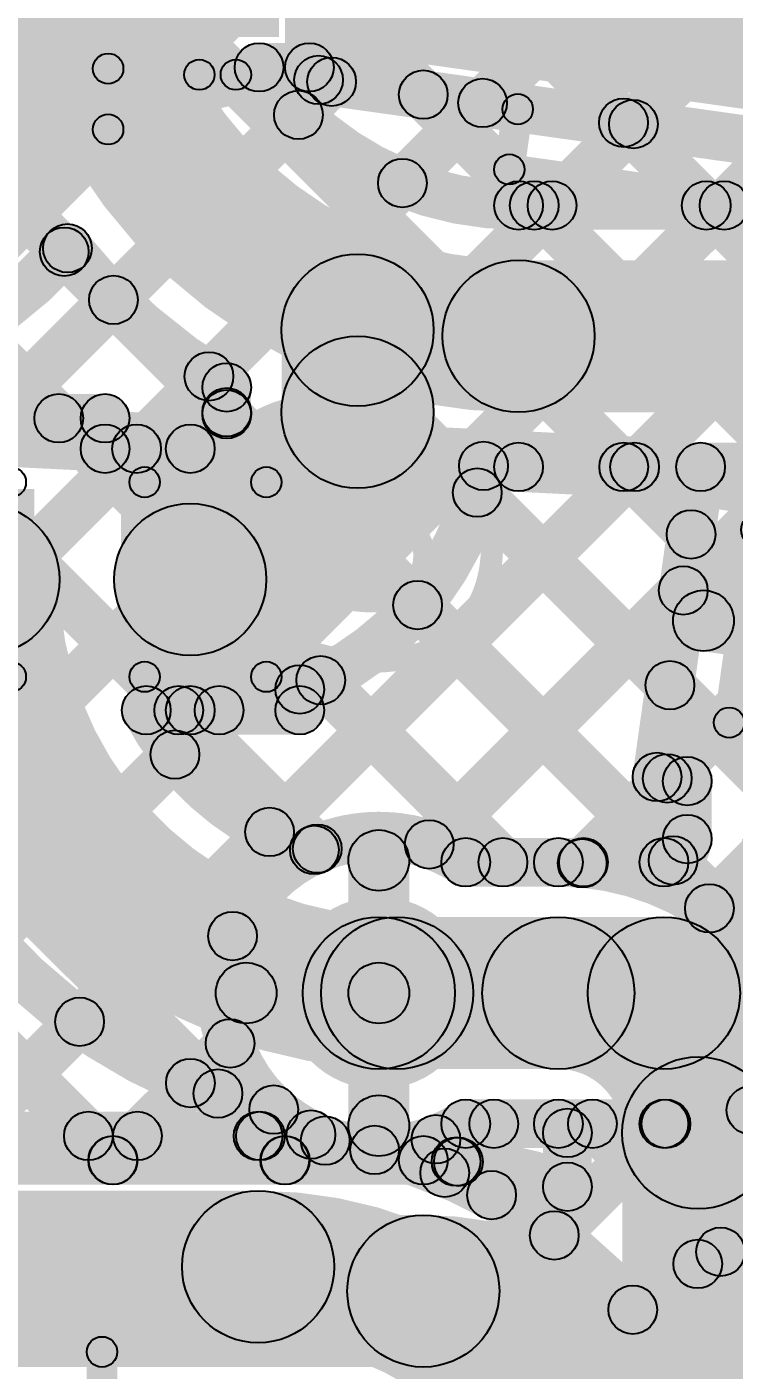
# Model space of a CAD drawing. Header units: millimetres. Extents: x -2.17 to 2.17, y -2.17 to 2.17.
# Drawn here: x 0.0596 to 0.1759, y 1.4884 to 1.7093 of the extents above; entities that cross this region are included whole.
import ezdxf

# ---------------------------------------------------------------- set-up
doc = ezdxf.new("R2010")
doc.units = ezdxf.units.MM
doc.header["$MEASUREMENT"] = 0
for name, color, linetype in [('BottomLayer', 5, 'Continuous'), ('BottomSolder', 6, 'Continuous'), ('Mechanical2', 216, 'Continuous'), ('TopLayer', 1, 'Continuous'), ('TopOverlay', 2, 'Continuous'), ('TopPaste', 8, 'Continuous'), ('TopSolder', 216, 'Continuous'), ('ViaHoleLayer', 16, 'Continuous')]:
    doc.layers.add(name, color=color, linetype=linetype)

# ---------------------------------------------------------------- blocks, each defined once
blk = doc.blocks.new('WS2812B_M____114')
at = {"layer": 'TopOverlay'}
h = blk.add_hatch(color=2, dxfattribs=at)
edge = h.paths.add_edge_path()
edge.add_arc((-0.07, 0.07), 0.0025, 0, 360)
h = blk.add_hatch(color=2, dxfattribs=at)
edge = h.paths.add_edge_path()
edge.add_arc((-0.07, 0.07), 0.0025, 0, 360)
for points in [[(0.07, 0.0725), (0.07, 0.0675), (-0.07, 0.0675), (-0.07, 0.0725)], [(-0.0725, 0.07), (-0.0675, 0.07), (-0.0675, 0.06), (-0.0725, 0.06)]]:
    blk.add_hatch(color=2, dxfattribs=at).paths.add_polyline_path(points)
h = blk.add_hatch(color=2, dxfattribs=at)
edge = h.paths.add_edge_path()
edge.add_arc((-0.091, 0.061), 0.0025, 0, 360)
h = blk.add_hatch(color=2, dxfattribs=at)
edge = h.paths.add_edge_path()
edge.add_arc((-0.085, 0.061), 0.0025, 0, 360)
h = blk.add_hatch(color=2, dxfattribs=at)
edge = h.paths.add_edge_path()
edge.add_arc((-0.07, 0.06), 0.0025, 0, 360)
at = {"layer": 'TopSolder'}
blk.add_hatch(color=216, dxfattribs=at).paths.add_polyline_path([(-0.09809, 0.05479), (-0.03104, 0.05479), (-0.03104, 0.00742), (-0.09809, 0.00742)])
at = {"layer": 'TopOverlay', "const_width": 0.005}
blk.add_lwpolyline([(-0.085, 0.061, 1), (-0.091, 0.061, 1)], format="xyb", close=True, dxfattribs=at)
at = {"layer": 'TopOverlay'}
for centre in [(-0.07, 0.07), (-0.07, 0.07), (-0.091, 0.061), (-0.085, 0.061), (-0.07, 0.06)]:
    blk.add_circle(centre, 0.0025, dxfattribs=at)
blk = doc.blocks.new('WS2812B_M____163')
at = {"layer": 'TopLayer'}
blk.add_hatch(color=1, dxfattribs=at).paths.add_polyline_path([(0.03504, 0.05079), (0.09409, 0.05079), (0.09409, 0.01142), (0.03504, 0.01142)])
at = {"layer": 'TopOverlay'}
for points in [[(0.07, 0.0725), (0.07, 0.0675), (-0.07, 0.0675), (-0.07, 0.0725)], [(0.0675, 0.07), (0.0725, 0.07), (0.0725, 0.06), (0.0675, 0.06)]]:
    blk.add_hatch(color=2, dxfattribs=at).paths.add_polyline_path(points)
h = blk.add_hatch(color=2, dxfattribs=at)
edge = h.paths.add_edge_path()
edge.add_arc((0.07, 0.07), 0.0025, 0, 360)
h = blk.add_hatch(color=2, dxfattribs=at)
edge = h.paths.add_edge_path()
edge.add_arc((0.07, 0.07), 0.0025, 0, 360)
h = blk.add_hatch(color=2, dxfattribs=at)
edge = h.paths.add_edge_path()
edge.add_arc((0.07, 0.06), 0.0025, 0, 360)
at = {"layer": 'TopPaste'}
blk.add_hatch(color=8, dxfattribs=at).paths.add_polyline_path([(0.03504, 0.05079), (0.09409, 0.05079), (0.09409, 0.01142), (0.03504, 0.01142)])
at = {"layer": 'TopSolder'}
blk.add_hatch(color=216, dxfattribs=at).paths.add_polyline_path([(0.03104, 0.05479), (0.09809, 0.05479), (0.09809, 0.00742), (0.03104, 0.00742)])
at = {"layer": 'TopOverlay'}
for centre in [(0.07, 0.07), (0.07, 0.07), (0.07, 0.06)]:
    blk.add_circle(centre, 0.0025, dxfattribs=at)
blk = doc.blocks.new('WS2812B_M____165')
at = {"layer": 'TopOverlay'}
for points in [[(-0.0725, -0.06), (-0.0675, -0.06), (-0.0675, -0.07), (-0.0725, -0.07)], [(0.07, -0.0675), (0.07, -0.0725), (-0.07, -0.0725), (-0.07, -0.0675)]]:
    blk.add_hatch(color=2, dxfattribs=at).paths.add_polyline_path(points)
h = blk.add_hatch(color=2, dxfattribs=at)
edge = h.paths.add_edge_path()
edge.add_arc((-0.07, -0.07), 0.0025, 0, 360)
h = blk.add_hatch(color=2, dxfattribs=at)
edge = h.paths.add_edge_path()
edge.add_arc((-0.07, -0.07), 0.0025, 0, 360)
blk.add_circle((-0.07, -0.07), 0.0025, dxfattribs=at)
blk.add_circle((-0.07, -0.07), 0.0025, dxfattribs=at)
blk = doc.blocks.new('C__0402_339')
at = {"layer": 'TopLayer'}
for points in [[(-0.0275, -0.0125), (-0.0275, 0.0125), (-0.0095, 0.0125), (-0.0095, -0.0125)], [(0.0095, -0.0125), (0.0095, 0.0125), (0.0275, 0.0125), (0.0275, -0.0125)]]:
    blk.add_hatch(color=1, dxfattribs=at).paths.add_polyline_path(points)
at = {"layer": 'TopOverlay'}
h = blk.add_hatch(color=2, dxfattribs=at)
edge = h.paths.add_edge_path()
edge.add_arc((-0.031, 0.016), 0.0025, 0, 360)
h = blk.add_hatch(color=2, dxfattribs=at)
edge = h.paths.add_edge_path()
edge.add_arc((-0.031, 0.016), 0.0025, 0, 360)
for points in [[(-0.031, 0.0135), (-0.031, 0.0185), (-0.011, 0.0185), (-0.011, 0.0135)], [(0.011, 0.0135), (0.011, 0.0185), (0.031, 0.0185), (0.031, 0.0135)], [(-0.0285, -0.016), (-0.0335, -0.016), (-0.0335, 0.016), (-0.0285, 0.016)], [(0.0335, -0.016), (0.0285, -0.016), (0.0285, 0.016), (0.0335, 0.016)], [(-0.031, -0.0185), (-0.031, -0.0135), (-0.011, -0.0135), (-0.011, -0.0185)], [(0.011, -0.0185), (0.011, -0.0135), (0.031, -0.0135), (0.031, -0.0185)]]:
    blk.add_hatch(color=2, dxfattribs=at).paths.add_polyline_path(points)
h = blk.add_hatch(color=2, dxfattribs=at)
edge = h.paths.add_edge_path()
edge.add_arc((-0.011, 0.016), 0.0025, 0, 360)
h = blk.add_hatch(color=2, dxfattribs=at)
edge = h.paths.add_edge_path()
edge.add_arc((0.011, 0.016), 0.0025, 0, 360)
h = blk.add_hatch(color=2, dxfattribs=at)
edge = h.paths.add_edge_path()
edge.add_arc((0.031, 0.016), 0.0025, 0, 360)
h = blk.add_hatch(color=2, dxfattribs=at)
edge = h.paths.add_edge_path()
edge.add_arc((0.031, 0.016), 0.0025, 0, 360)
h = blk.add_hatch(color=2, dxfattribs=at)
edge = h.paths.add_edge_path()
edge.add_arc((-0.031, -0.016), 0.0025, 0, 360)
h = blk.add_hatch(color=2, dxfattribs=at)
edge = h.paths.add_edge_path()
edge.add_arc((-0.031, -0.016), 0.0025, 0, 360)
h = blk.add_hatch(color=2, dxfattribs=at)
edge = h.paths.add_edge_path()
edge.add_arc((-0.011, -0.016), 0.0025, 0, 360)
h = blk.add_hatch(color=2, dxfattribs=at)
edge = h.paths.add_edge_path()
edge.add_arc((0.011, -0.016), 0.0025, 0, 360)
h = blk.add_hatch(color=2, dxfattribs=at)
edge = h.paths.add_edge_path()
edge.add_arc((0.031, -0.016), 0.0025, 0, 360)
h = blk.add_hatch(color=2, dxfattribs=at)
edge = h.paths.add_edge_path()
edge.add_arc((0.031, -0.016), 0.0025, 0, 360)
at = {"layer": 'TopPaste'}
for points in [[(-0.0275, -0.0125), (-0.0275, 0.0125), (-0.0095, 0.0125), (-0.0095, -0.0125)], [(0.0095, -0.0125), (0.0095, 0.0125), (0.0275, 0.0125), (0.0275, -0.0125)]]:
    blk.add_hatch(color=8, dxfattribs=at).paths.add_polyline_path(points)
at = {"layer": 'TopSolder'}
for points in [[(-0.02986, -0.01486), (-0.02986, 0.01486), (-0.00714, 0.01486), (-0.00714, -0.01486)], [(0.00714, -0.01486), (0.00714, 0.01486), (0.02986, 0.01486), (0.02986, -0.01486)]]:
    blk.add_hatch(color=216, dxfattribs=at).paths.add_polyline_path(points)
at = {"layer": 'TopOverlay'}
for centre in [(-0.031, 0.016), (-0.031, 0.016), (-0.011, 0.016), (0.011, 0.016), (0.031, 0.016), (0.031, 0.016), (-0.031, -0.016), (-0.031, -0.016), (-0.011, -0.016), (0.011, -0.016), (0.031, -0.016), (0.031, -0.016)]:
    blk.add_circle(centre, 0.0025, dxfattribs=at)
blk = doc.blocks.new('C__0402_340')
at = {"layer": 'TopLayer'}
for points in [[(-0.0275, -0.0125), (-0.0275, 0.0125), (-0.0095, 0.0125), (-0.0095, -0.0125)], [(0.0095, -0.0125), (0.0095, 0.0125), (0.0275, 0.0125), (0.0275, -0.0125)]]:
    blk.add_hatch(color=1, dxfattribs=at).paths.add_polyline_path(points)
at = {"layer": 'TopOverlay'}
h = blk.add_hatch(color=2, dxfattribs=at)
edge = h.paths.add_edge_path()
edge.add_arc((-0.031, 0.016), 0.0025, 0, 360)
h = blk.add_hatch(color=2, dxfattribs=at)
edge = h.paths.add_edge_path()
edge.add_arc((-0.031, 0.016), 0.0025, 0, 360)
for points in [[(-0.031, 0.0135), (-0.031, 0.0185), (-0.011, 0.0185), (-0.011, 0.0135)], [(0.011, 0.0135), (0.011, 0.0185), (0.031, 0.0185), (0.031, 0.0135)], [(-0.0285, -0.016), (-0.0335, -0.016), (-0.0335, 0.016), (-0.0285, 0.016)], [(0.0335, -0.016), (0.0285, -0.016), (0.0285, 0.016), (0.0335, 0.016)], [(-0.031, -0.0185), (-0.031, -0.0135), (-0.011, -0.0135), (-0.011, -0.0185)], [(0.011, -0.0185), (0.011, -0.0135), (0.031, -0.0135), (0.031, -0.0185)]]:
    blk.add_hatch(color=2, dxfattribs=at).paths.add_polyline_path(points)
h = blk.add_hatch(color=2, dxfattribs=at)
edge = h.paths.add_edge_path()
edge.add_arc((-0.011, 0.016), 0.0025, 0, 360)
h = blk.add_hatch(color=2, dxfattribs=at)
edge = h.paths.add_edge_path()
edge.add_arc((0.011, 0.016), 0.0025, 0, 360)
h = blk.add_hatch(color=2, dxfattribs=at)
edge = h.paths.add_edge_path()
edge.add_arc((0.031, 0.016), 0.0025, 0, 360)
h = blk.add_hatch(color=2, dxfattribs=at)
edge = h.paths.add_edge_path()
edge.add_arc((0.031, 0.016), 0.0025, 0, 360)
h = blk.add_hatch(color=2, dxfattribs=at)
edge = h.paths.add_edge_path()
edge.add_arc((-0.031, -0.016), 0.0025, 0, 360)
h = blk.add_hatch(color=2, dxfattribs=at)
edge = h.paths.add_edge_path()
edge.add_arc((-0.031, -0.016), 0.0025, 0, 360)
h = blk.add_hatch(color=2, dxfattribs=at)
edge = h.paths.add_edge_path()
edge.add_arc((-0.011, -0.016), 0.0025, 0, 360)
h = blk.add_hatch(color=2, dxfattribs=at)
edge = h.paths.add_edge_path()
edge.add_arc((0.011, -0.016), 0.0025, 0, 360)
h = blk.add_hatch(color=2, dxfattribs=at)
edge = h.paths.add_edge_path()
edge.add_arc((0.031, -0.016), 0.0025, 0, 360)
h = blk.add_hatch(color=2, dxfattribs=at)
edge = h.paths.add_edge_path()
edge.add_arc((0.031, -0.016), 0.0025, 0, 360)
at = {"layer": 'TopPaste'}
for points in [[(-0.0275, -0.0125), (-0.0275, 0.0125), (-0.0095, 0.0125), (-0.0095, -0.0125)], [(0.0095, -0.0125), (0.0095, 0.0125), (0.0275, 0.0125), (0.0275, -0.0125)]]:
    blk.add_hatch(color=8, dxfattribs=at).paths.add_polyline_path(points)
at = {"layer": 'TopSolder'}
for points in [[(-0.02986, -0.01486), (-0.02986, 0.01486), (-0.00714, 0.01486), (-0.00714, -0.01486)], [(0.00714, -0.01486), (0.00714, 0.01486), (0.02986, 0.01486), (0.02986, -0.01486)]]:
    blk.add_hatch(color=216, dxfattribs=at).paths.add_polyline_path(points)
at = {"layer": 'TopOverlay'}
for centre in [(-0.031, 0.016), (-0.031, 0.016), (-0.011, 0.016), (0.011, 0.016), (0.031, 0.016), (0.031, 0.016), (-0.031, -0.016), (-0.031, -0.016), (-0.011, -0.016), (0.011, -0.016), (0.031, -0.016), (0.031, -0.016)]:
    blk.add_circle(centre, 0.0025, dxfattribs=at)

msp = doc.modelspace()

# ---------------------------------------------------------------- hatches: boundary and pattern name
at = {"layer": 'BottomLayer'}
for points in [[(-0.16932, 2.04315), (-0.16367, 2.04881), (0.21883, 1.66631), (0.21317, 1.66066)], [(-0.19469, 2.04024), (-0.18904, 2.04589), (0.21883, 1.63803), (0.21317, 1.63237)], [(-0.22006, 2.03732), (-0.2144, 2.04298), (0.21883, 1.60974), (0.21317, 1.60409)], [(-0.08714, 1.55426), (-0.09279, 1.55992), (0.37618, 2.0289), (0.38184, 2.02324)], [(0.0083, 1.62142), (0.00264, 1.62707), (0.40079, 2.02522), (0.40645, 2.01957)], [(0.02978, 1.61461), (0.02412, 1.62027), (0.42541, 2.02155), (0.43106, 2.01589)], [(0.04442, 1.60096), (0.03876, 1.60662), (0.44867, 2.01653), (0.45433, 2.01087)], [(-0.04349, 1.83246), (-0.03783, 1.83812), (0.21883, 1.58146), (0.21317, 1.5758)], [(-0.04962, 1.81032), (-0.04397, 1.81597), (0.21883, 1.55318), (0.21317, 1.54752)], [(-0.06935, 1.80176), (-0.06369, 1.80741), (0.21883, 1.52489), (0.21317, 1.51924)], [(-0.08972, 1.79384), (-0.08406, 1.7995), (0.14072, 1.57472), (0.13506, 1.56906)], [(-0.09279, 1.76863), (-0.08714, 1.77429), (0.1102, 1.57696), (0.10454, 1.5713)], [(-0.09279, 1.74035), (-0.08714, 1.746), (0.09628, 1.56259), (0.09062, 1.55693)], [(0.05259, 1.58085), (0.04693, 1.5865), (0.18278, 1.72235), (0.18843, 1.71669)], [(0.04019, 1.54017), (0.03453, 1.54582), (0.19045, 1.70175), (0.19611, 1.69609)], [(0.04837, 1.52006), (0.04271, 1.52572), (0.21301, 1.69602), (0.21867, 1.69036)], [(0.1286, 1.57201), (0.12294, 1.57767), (0.21317, 1.66789), (0.21883, 1.66224)], [(0.15376, 1.56889), (0.1481, 1.57454), (0.21317, 1.63961), (0.21883, 1.63395)], [(0.17465, 1.56149), (0.169, 1.56715), (0.21317, 1.61133), (0.21883, 1.60567)], [(0.04752, 1.57175), (0.05318, 1.57741), (0.10487, 1.52572), (0.09921, 1.52006)], [(0.13178, 1.56789), (0.13178, 1.57589), (0.147, 1.57589), (0.147, 1.56789)], [(0.1225, 1.55039), (0.1125, 1.55039), (0.1125, 1.5722), (0.1225, 1.5722)], [(0.1175, 1.53789), (0.1175, 1.56289), (0.147, 1.56289), (0.147, 1.53789)], [(0.0414, 1.54958), (0.04706, 1.55524), (0.07658, 1.52572), (0.07092, 1.52006)], [(0.09569, 1.54539), (0.09569, 1.55539), (0.1175, 1.55539), (0.1175, 1.54539)], [(0.1225, 1.52858), (0.1125, 1.52858), (0.1125, 1.55039), (0.1225, 1.55039)], [(0.07665, 1.52006), (0.07099, 1.52572), (0.09022, 1.54495), (0.09588, 1.53929)], [(0.13178, 1.52489), (0.13178, 1.53289), (0.147, 1.53289), (0.147, 1.52489)], [(0.133, 1.51984), (0.12735, 1.5255), (0.13356, 1.53172), (0.13922, 1.52606)], [(0.10494, 1.52006), (0.09928, 1.52572), (0.10351, 1.52995), (0.10916, 1.52429)], [(0.12404, 1.52351), (0.1297, 1.52917), (0.1334, 1.52547), (0.12774, 1.51981)], [(-0.08996, 1.51889), (-0.08996, 1.52689), (0.12481, 1.52689), (0.12481, 1.51889)], [(0.1525, 1.51854), (0.1445, 1.51854), (0.1445, 1.52739), (0.1525, 1.52739)], [(0.1825, 1.4562), (0.1575, 1.4562), (0.1575, 1.52739), (0.1825, 1.52739)], [(-0.11146, 1.48889), (-0.11146, 1.51389), (0.12481, 1.51389), (0.12481, 1.48889)]]:
    msp.add_hatch(color=5, dxfattribs=at).paths.add_polyline_path(points)
h = msp.add_hatch(color=5, dxfattribs=at)
edge = h.paths.add_edge_path()
edge.add_arc((0.10737, 1.57413), 0.004, 0, 360)
h = msp.add_hatch(color=5, dxfattribs=at)
edge = h.paths.add_edge_path()
edge.add_arc((0.1175, 1.5722), 0.005, 0, 360)
h = msp.add_hatch(color=5, dxfattribs=at)
edge = h.paths.add_edge_path()
edge.add_arc((0.12577, 1.57484), 0.004, 0, 360)
h = msp.add_hatch(color=5, dxfattribs=at)
edge = h.paths.add_edge_path()
edge.add_arc((0.13178, 1.57189), 0.004, 0, 360)
h = msp.add_hatch(color=5, dxfattribs=at)
edge = h.paths.add_edge_path()
edge.add_arc((0.13178, 1.57189), 0.004, 0, 360)
h = msp.add_hatch(color=5, dxfattribs=at)
edge = h.paths.add_edge_path()
edge.add_arc((0.13789, 1.57189), 0.004, 0, 360)
h = msp.add_hatch(color=5, dxfattribs=at)
edge = h.paths.add_edge_path()
edge.add_arc((0.147, 1.57189), 0.004, 0, 360)
h = msp.add_hatch(color=5, dxfattribs=at)
edge = h.paths.add_edge_path()
edge.add_arc((0.147, 1.57189), 0.004, 0, 360)
h = msp.add_hatch(color=5, dxfattribs=at)
edge = h.paths.add_edge_path()
edge.add_arc((0.15093, 1.57172), 0.004, 0, 360)
h = msp.add_hatch(color=5, dxfattribs=at)
edge = h.paths.add_edge_path()
edge.add_arc((0.17182, 1.56432), 0.004, 0, 360)
h = msp.add_hatch(color=5, dxfattribs=at)
edge = h.paths.add_edge_path()
edge.add_arc((0.09345, 1.55976), 0.004, 0, 360)
h = msp.add_hatch(color=5, dxfattribs=at)
edge = h.paths.add_edge_path()
edge.add_arc((0.1175, 1.55039), 0.0125, 0, 360)
h = msp.add_hatch(color=5, dxfattribs=at)
edge = h.paths.add_edge_path()
edge.add_arc((0.1175, 1.55039), 0.01181, 0, 360)
h = msp.add_hatch(color=5, dxfattribs=at)
edge = h.paths.add_edge_path()
edge.add_arc((0.147, 1.55039), 0.0125, 0, 360)
h = msp.add_hatch(color=5, dxfattribs=at)
edge = h.paths.add_edge_path()
edge.add_arc((0.147, 1.55039), 0.0125, 0, 360)
h = msp.add_hatch(color=5, dxfattribs=at)
edge = h.paths.add_edge_path()
edge.add_arc((0.09569, 1.55039), 0.005, 0, 360)
h = msp.add_hatch(color=5, dxfattribs=at)
edge = h.paths.add_edge_path()
edge.add_arc((0.1175, 1.55039), 0.005, 0, 360)
h = msp.add_hatch(color=5, dxfattribs=at)
edge = h.paths.add_edge_path()
edge.add_arc((0.1175, 1.55039), 0.005, 0, 360)
h = msp.add_hatch(color=5, dxfattribs=at)
edge = h.paths.add_edge_path()
edge.add_arc((0.1175, 1.55039), 0.005, 0, 360)
h = msp.add_hatch(color=5, dxfattribs=at)
edge = h.paths.add_edge_path()
edge.add_arc((0.09305, 1.54212), 0.004, 0, 360)
h = msp.add_hatch(color=5, dxfattribs=at)
edge = h.paths.add_edge_path()
edge.add_arc((0.17, 1.52739), 0.0125, 0, 360)
h = msp.add_hatch(color=5, dxfattribs=at)
edge = h.paths.add_edge_path()
edge.add_arc((0.17, 1.52739), 0.0125, 0, 360)
h = msp.add_hatch(color=5, dxfattribs=at)
edge = h.paths.add_edge_path()
edge.add_arc((0.1175, 1.52858), 0.005, 0, 360)
h = msp.add_hatch(color=5, dxfattribs=at)
edge = h.paths.add_edge_path()
edge.add_arc((0.13178, 1.52889), 0.004, 0, 360)
h = msp.add_hatch(color=5, dxfattribs=at)
edge = h.paths.add_edge_path()
edge.add_arc((0.13178, 1.52889), 0.004, 0, 360)
h = msp.add_hatch(color=5, dxfattribs=at)
edge = h.paths.add_edge_path()
edge.add_arc((0.13639, 1.52889), 0.004, 0, 360)
h = msp.add_hatch(color=5, dxfattribs=at)
edge = h.paths.add_edge_path()
edge.add_arc((0.147, 1.52889), 0.004, 0, 360)
h = msp.add_hatch(color=5, dxfattribs=at)
edge = h.paths.add_edge_path()
edge.add_arc((0.10634, 1.52712), 0.004, 0, 360)
h = msp.add_hatch(color=5, dxfattribs=at)
edge = h.paths.add_edge_path()
edge.add_arc((0.1485, 1.52739), 0.004, 0, 360)
h = msp.add_hatch(color=5, dxfattribs=at)
edge = h.paths.add_edge_path()
edge.add_arc((0.12687, 1.52634), 0.004, 0, 360)
h = msp.add_hatch(color=5, dxfattribs=at)
edge = h.paths.add_edge_path()
edge.add_arc((0.07375, 1.52289), 0.004, 0, 360)
h = msp.add_hatch(color=5, dxfattribs=at)
edge = h.paths.add_edge_path()
edge.add_arc((0.07382, 1.52289), 0.004, 0, 360)
h = msp.add_hatch(color=5, dxfattribs=at)
edge = h.paths.add_edge_path()
edge.add_arc((0.10204, 1.52289), 0.004, 0, 360)
h = msp.add_hatch(color=5, dxfattribs=at)
edge = h.paths.add_edge_path()
edge.add_arc((0.10211, 1.52289), 0.004, 0, 360)
h = msp.add_hatch(color=5, dxfattribs=at)
edge = h.paths.add_edge_path()
edge.add_arc((0.12481, 1.52289), 0.004, 0, 360)
h = msp.add_hatch(color=5, dxfattribs=at)
edge = h.paths.add_edge_path()
edge.add_arc((0.12481, 1.52289), 0.004, 0, 360)
h = msp.add_hatch(color=5, dxfattribs=at)
edge = h.paths.add_edge_path()
edge.add_arc((0.13018, 1.52267), 0.004, 0, 360)
h = msp.add_hatch(color=5, dxfattribs=at)
edge = h.paths.add_edge_path()
edge.add_arc((0.13057, 1.52264), 0.004, 0, 360)
h = msp.add_hatch(color=5, dxfattribs=at)
edge = h.paths.add_edge_path()
edge.add_arc((0.1485, 1.51854), 0.004, 0, 360)
h = msp.add_hatch(color=5, dxfattribs=at)
edge = h.paths.add_edge_path()
edge.add_arc((0.1485, 1.51854), 0.004, 0, 360)
h = msp.add_hatch(color=5, dxfattribs=at)
edge = h.paths.add_edge_path()
edge.add_arc((0.12481, 1.50139), 0.0125, 0, 360)
h = msp.add_hatch(color=5, dxfattribs=at)
edge = h.paths.add_edge_path()
edge.add_arc((0.12481, 1.50139), 0.0125, 0, 360)
at = {"layer": 'BottomSolder'}
h = msp.add_hatch(color=6, dxfattribs=at)
edge = h.paths.add_edge_path()
edge.add_arc((0.1175, 1.55039), 0.01581, 0, 360)
at = {"layer": 'TopLayer'}
for points in [[(0.11009, 1.7026), (0.10209, 1.7026), (0.10209, 1.75997), (0.11009, 1.75997)], [(0.11155, 1.69998), (0.10363, 1.70109), (0.11159, 1.75774), (0.11951, 1.75662)], [(0.09782, 1.6986), (0.09782, 1.7066), (0.10609, 1.7066), (0.10609, 1.6986)], [(0.10712, 1.69195), (0.10146, 1.6976), (0.10691, 1.70306), (0.11257, 1.6974)], [(0.10703, 1.69657), (0.10814, 1.70449), (0.18445, 1.69377), (0.18334, 1.68585)], [(0.12198, 1.69528), (0.12763, 1.70094), (0.14586, 1.68272), (0.1402, 1.67706)], [(0.17708, 1.67706), (0.17143, 1.68272), (0.19045, 1.70175), (0.19611, 1.69609)], [(0.12419, 1.68074), (0.11854, 1.6864), (0.13171, 1.69957), (0.13737, 1.69392)], [(0.15489, 1.69066), (0.16054, 1.69632), (0.17414, 1.68272), (0.16848, 1.67706)], [(0.1488, 1.67706), (0.14314, 1.68272), (0.15651, 1.69609), (0.16217, 1.69043)], [(0.14046, 1.67589), (0.14046, 1.68389), (0.2304, 1.68389), (0.2304, 1.67589)], [(0.06295, 1.66945), (0.06861, 1.67511), (0.09532, 1.6484), (0.08966, 1.64274)], [(0.14046, 1.64589), (0.14046, 1.67089), (0.2304, 1.67089), (0.2304, 1.64589)], [(0.05723, 1.64206), (0.05157, 1.64772), (0.07105, 1.6672), (0.07671, 1.66154)], [(0.04764, 1.65649), (0.05329, 1.66214), (0.06772, 1.64772), (0.06206, 1.64206)], [(0.1265, 1.64589), (0.1015, 1.64589), (0.1015, 1.65939), (0.1265, 1.65939)], [(0.08051, 1.63706), (0.07486, 1.64272), (0.08675, 1.65461), (0.09241, 1.64895)], [(0.0965, 1.64589), (0.0885, 1.64589), (0.0885, 1.64998), (0.0965, 1.64998)], [(0.0265, 1.64089), (0.0265, 1.64889), (0.0725, 1.64889), (0.0725, 1.64089)], [(0.0765, 1.63989), (0.0685, 1.63989), (0.0685, 1.64489), (0.0765, 1.64489)], [(0.0725, 1.63589), (0.0725, 1.64389), (0.0865, 1.64389), (0.0865, 1.63589)], [(0.10236, 1.57406), (0.09671, 1.57971), (0.15671, 1.63972), (0.16237, 1.63406)], [(0.14046, 1.63289), (0.14046, 1.64089), (0.17038, 1.64089), (0.17038, 1.63289)], [(0.15491, 1.63406), (0.16057, 1.63972), (0.17165, 1.62864), (0.16599, 1.62298)], [(0.17038, 1.63289), (0.17038, 1.64089), (0.18139, 1.64089), (0.18139, 1.63289)], [(0.16718, 1.58537), (0.15925, 1.58648), (0.16642, 1.63745), (0.17434, 1.63633)], [(0.13085, 1.62984), (0.13651, 1.63549), (0.16816, 1.60384), (0.16251, 1.59818)], [(0.1286, 1.57201), (0.12294, 1.57767), (0.1647, 1.61942), (0.17035, 1.61376)], [(0.12104, 1.61137), (0.1267, 1.61702), (0.16869, 1.57503), (0.16304, 1.56937)], [(0.17017, 1.60666), (0.17156, 1.61656), (0.19038, 1.61392), (0.18898, 1.60401)], [(0.10512, 1.599), (0.11078, 1.60466), (0.14072, 1.57472), (0.13506, 1.56906)], [(0.07927, 1.59289), (0.07927, 1.60089), (0.0865, 1.60089), (0.0865, 1.59289)], [(0.0868, 1.58678), (0.08115, 1.59244), (0.08843, 1.59972), (0.09408, 1.59406)], [(0.08178, 1.59406), (0.08743, 1.59972), (0.1102, 1.57696), (0.10454, 1.5713)], [(0.0865, 1.59289), (0.0865, 1.60089), (0.1045, 1.60089), (0.1045, 1.59289)], [(0.1085, 1.59689), (0.1005, 1.59689), (0.1005, 1.60032), (0.1085, 1.60032)], [(0.15394, 1.56906), (0.14828, 1.57472), (0.16208, 1.58851), (0.16773, 1.58286)], [(0.16266, 1.58196), (0.16377, 1.58988), (0.16874, 1.58919), (0.16762, 1.58126)], [(0.17218, 1.57571), (0.16418, 1.57571), (0.16418, 1.58523), (0.17218, 1.58523)], [(0.13178, 1.56789), (0.13178, 1.57589), (0.16436, 1.57589), (0.16436, 1.56789)], [(0.1225, 1.55039), (0.1125, 1.55039), (0.1125, 1.5722), (0.1225, 1.5722)], [(0.1175, 1.53789), (0.1175, 1.56289), (0.1205, 1.56289), (0.1205, 1.53789)], [(0.1205, 1.53789), (0.1205, 1.56289), (0.16436, 1.56289), (0.16436, 1.53789)], [(0.0414, 1.54958), (0.04706, 1.55524), (0.07258, 1.52972), (0.06692, 1.52406)], [(0.05237, 1.52406), (0.04671, 1.52972), (0.06549, 1.5485), (0.07115, 1.54284)], [(0.1225, 1.52858), (0.1125, 1.52858), (0.1125, 1.55039), (0.1225, 1.55039)], [(0.08065, 1.52406), (0.07499, 1.52972), (0.08369, 1.53842), (0.08935, 1.53276)], [(0.08823, 1.53104), (0.09388, 1.5367), (0.10087, 1.52972), (0.09521, 1.52406)], [(0.17275, 1.50302), (0.16709, 1.50868), (0.19536, 1.53695), (0.20102, 1.53129)], [(0.13178, 1.52489), (0.13178, 1.53289), (0.16436, 1.53289), (0.16436, 1.52489)], [(0.17583, 1.5283), (0.18148, 1.53395), (0.19825, 1.51718), (0.1926, 1.51153)], [(-0.00967, 1.52289), (-0.00967, 1.53089), (0.09766, 1.53089), (0.09766, 1.52289)], [(0.13116, 1.518), (0.1255, 1.52366), (0.13356, 1.53172), (0.13922, 1.52606)], [(0.14916, 1.50772), (0.1435, 1.51337), (0.16185, 1.53172), (0.16751, 1.52606)], [(0.14978, 1.52606), (0.15543, 1.53172), (0.17649, 1.51066), (0.17083, 1.50501)], [(0.12404, 1.52351), (0.1297, 1.52917), (0.13887, 1.52), (0.13321, 1.51434)], [(-0.00967, 1.49289), (-0.00967, 1.51789), (0.09766, 1.51789), (0.09766, 1.49289)]]:
    msp.add_hatch(color=1, dxfattribs=at).paths.add_polyline_path(points)
h = msp.add_hatch(color=1, dxfattribs=at)
edge = h.paths.add_edge_path()
edge.add_arc((0.09782, 1.7026), 0.004, 0, 360)
h = msp.add_hatch(color=1, dxfattribs=at)
edge = h.paths.add_edge_path()
edge.add_arc((0.09782, 1.7026), 0.004, 0, 360)
h = msp.add_hatch(color=1, dxfattribs=at)
edge = h.paths.add_edge_path()
edge.add_arc((0.10609, 1.7026), 0.004, 0, 360)
h = msp.add_hatch(color=1, dxfattribs=at)
edge = h.paths.add_edge_path()
edge.add_arc((0.10609, 1.7026), 0.004, 0, 360)
h = msp.add_hatch(color=1, dxfattribs=at)
edge = h.paths.add_edge_path()
edge.add_arc((0.10759, 1.70053), 0.004, 0, 360)
h = msp.add_hatch(color=1, dxfattribs=at)
edge = h.paths.add_edge_path()
edge.add_arc((0.10759, 1.70053), 0.004, 0, 360)
h = msp.add_hatch(color=1, dxfattribs=at)
edge = h.paths.add_edge_path()
edge.add_arc((0.10974, 1.70023), 0.004, 0, 360)
h = msp.add_hatch(color=1, dxfattribs=at)
edge = h.paths.add_edge_path()
edge.add_arc((0.1248, 1.69811), 0.004, 0, 360)
h = msp.add_hatch(color=1, dxfattribs=at)
edge = h.paths.add_edge_path()
edge.add_arc((0.13454, 1.69674), 0.004, 0, 360)
h = msp.add_hatch(color=1, dxfattribs=at)
edge = h.paths.add_edge_path()
edge.add_arc((0.10429, 1.69478), 0.004, 0, 360)
h = msp.add_hatch(color=1, dxfattribs=at)
edge = h.paths.add_edge_path()
edge.add_arc((0.15771, 1.69349), 0.004, 0, 360)
h = msp.add_hatch(color=1, dxfattribs=at)
edge = h.paths.add_edge_path()
edge.add_arc((0.15934, 1.69326), 0.004, 0, 360)
h = msp.add_hatch(color=1, dxfattribs=at)
edge = h.paths.add_edge_path()
edge.add_arc((0.12137, 1.68357), 0.004, 0, 360)
h = msp.add_hatch(color=1, dxfattribs=at)
edge = h.paths.add_edge_path()
edge.add_arc((0.14046, 1.67989), 0.004, 0, 360)
h = msp.add_hatch(color=1, dxfattribs=at)
edge = h.paths.add_edge_path()
edge.add_arc((0.14046, 1.67989), 0.004, 0, 360)
h = msp.add_hatch(color=1, dxfattribs=at)
edge = h.paths.add_edge_path()
edge.add_arc((0.14303, 1.67989), 0.004, 0, 360)
h = msp.add_hatch(color=1, dxfattribs=at)
edge = h.paths.add_edge_path()
edge.add_arc((0.14597, 1.67989), 0.004, 0, 360)
h = msp.add_hatch(color=1, dxfattribs=at)
edge = h.paths.add_edge_path()
edge.add_arc((0.17131, 1.67989), 0.004, 0, 360)
h = msp.add_hatch(color=1, dxfattribs=at)
edge = h.paths.add_edge_path()
edge.add_arc((0.17425, 1.67989), 0.004, 0, 360)
h = msp.add_hatch(color=1, dxfattribs=at)
edge = h.paths.add_edge_path()
edge.add_arc((0.06632, 1.67286), 0.004, 0, 360)
h = msp.add_hatch(color=1, dxfattribs=at)
edge = h.paths.add_edge_path()
edge.add_arc((0.06632, 1.67286), 0.004, 0, 360)
h = msp.add_hatch(color=1, dxfattribs=at)
edge = h.paths.add_edge_path()
edge.add_arc((0.06578, 1.67228), 0.004, 0, 360)
h = msp.add_hatch(color=1, dxfattribs=at)
edge = h.paths.add_edge_path()
edge.add_arc((0.114, 1.65939), 0.0125, 0, 360)
h = msp.add_hatch(color=1, dxfattribs=at)
edge = h.paths.add_edge_path()
edge.add_arc((0.14046, 1.65839), 0.0125, 0, 360)
h = msp.add_hatch(color=1, dxfattribs=at)
edge = h.paths.add_edge_path()
edge.add_arc((0.14046, 1.65839), 0.0125, 0, 360)
h = msp.add_hatch(color=1, dxfattribs=at)
edge = h.paths.add_edge_path()
edge.add_arc((0.07388, 1.66437), 0.004, 0, 360)
h = msp.add_hatch(color=1, dxfattribs=at)
edge = h.paths.add_edge_path()
edge.add_arc((0.114, 1.64589), 0.0125, 0, 360)
h = msp.add_hatch(color=1, dxfattribs=at)
edge = h.paths.add_edge_path()
edge.add_arc((0.114, 1.64589), 0.0125, 0, 360)
h = msp.add_hatch(color=1, dxfattribs=at)
edge = h.paths.add_edge_path()
edge.add_arc((0.08958, 1.65178), 0.004, 0, 360)
h = msp.add_hatch(color=1, dxfattribs=at)
edge = h.paths.add_edge_path()
edge.add_arc((0.0925, 1.64998), 0.004, 0, 360)
h = msp.add_hatch(color=1, dxfattribs=at)
edge = h.paths.add_edge_path()
edge.add_arc((0.0925, 1.64998), 0.004, 0, 360)
h = msp.add_hatch(color=1, dxfattribs=at)
edge = h.paths.add_edge_path()
edge.add_arc((0.0925, 1.64589), 0.004, 0, 360)
h = msp.add_hatch(color=1, dxfattribs=at)
edge = h.paths.add_edge_path()
edge.add_arc((0.0925, 1.64589), 0.004, 0, 360)
h = msp.add_hatch(color=1, dxfattribs=at)
edge = h.paths.add_edge_path()
edge.add_arc((0.06489, 1.64489), 0.004, 0, 360)
h = msp.add_hatch(color=1, dxfattribs=at)
edge = h.paths.add_edge_path()
edge.add_arc((0.0725, 1.64489), 0.004, 0, 360)
h = msp.add_hatch(color=1, dxfattribs=at)
edge = h.paths.add_edge_path()
edge.add_arc((0.0725, 1.64489), 0.004, 0, 360)
h = msp.add_hatch(color=1, dxfattribs=at)
edge = h.paths.add_edge_path()
edge.add_arc((0.09249, 1.64557), 0.004, 0, 360)
h = msp.add_hatch(color=1, dxfattribs=at)
edge = h.paths.add_edge_path()
edge.add_arc((0.0725, 1.63989), 0.004, 0, 360)
h = msp.add_hatch(color=1, dxfattribs=at)
edge = h.paths.add_edge_path()
edge.add_arc((0.0725, 1.63989), 0.004, 0, 360)
h = msp.add_hatch(color=1, dxfattribs=at)
edge = h.paths.add_edge_path()
edge.add_arc((0.07769, 1.63989), 0.004, 0, 360)
h = msp.add_hatch(color=1, dxfattribs=at)
edge = h.paths.add_edge_path()
edge.add_arc((0.0865, 1.63989), 0.004, 0, 360)
h = msp.add_hatch(color=1, dxfattribs=at)
edge = h.paths.add_edge_path()
edge.add_arc((0.0865, 1.63989), 0.004, 0, 360)
h = msp.add_hatch(color=1, dxfattribs=at)
edge = h.paths.add_edge_path()
edge.add_arc((0.1347, 1.63707), 0.004, 0, 360)
h = msp.add_hatch(color=1, dxfattribs=at)
edge = h.paths.add_edge_path()
edge.add_arc((0.1347, 1.63707), 0.004, 0, 360)
h = msp.add_hatch(color=1, dxfattribs=at)
edge = h.paths.add_edge_path()
edge.add_arc((0.14046, 1.63689), 0.004, 0, 360)
h = msp.add_hatch(color=1, dxfattribs=at)
edge = h.paths.add_edge_path()
edge.add_arc((0.14046, 1.63689), 0.004, 0, 360)
h = msp.add_hatch(color=1, dxfattribs=at)
edge = h.paths.add_edge_path()
edge.add_arc((0.15774, 1.63689), 0.004, 0, 360)
h = msp.add_hatch(color=1, dxfattribs=at)
edge = h.paths.add_edge_path()
edge.add_arc((0.15954, 1.63689), 0.004, 0, 360)
h = msp.add_hatch(color=1, dxfattribs=at)
edge = h.paths.add_edge_path()
edge.add_arc((0.17038, 1.63689), 0.004, 0, 360)
h = msp.add_hatch(color=1, dxfattribs=at)
edge = h.paths.add_edge_path()
edge.add_arc((0.17038, 1.63689), 0.004, 0, 360)
h = msp.add_hatch(color=1, dxfattribs=at)
edge = h.paths.add_edge_path()
edge.add_arc((0.17038, 1.63689), 0.004, 0, 360)
h = msp.add_hatch(color=1, dxfattribs=at)
edge = h.paths.add_edge_path()
edge.add_arc((0.13368, 1.63267), 0.004, 0, 360)
h = msp.add_hatch(color=1, dxfattribs=at)
edge = h.paths.add_edge_path()
edge.add_arc((0.0525, 1.61839), 0.0125, 0, 360)
h = msp.add_hatch(color=1, dxfattribs=at)
edge = h.paths.add_edge_path()
edge.add_arc((0.0865, 1.61839), 0.0125, 0, 360)
h = msp.add_hatch(color=1, dxfattribs=at)
edge = h.paths.add_edge_path()
edge.add_arc((0.16882, 1.62581), 0.004, 0, 360)
h = msp.add_hatch(color=1, dxfattribs=at)
edge = h.paths.add_edge_path()
edge.add_arc((0.16753, 1.61659), 0.004, 0, 360)
h = msp.add_hatch(color=1, dxfattribs=at)
edge = h.paths.add_edge_path()
edge.add_arc((0.12387, 1.61419), 0.004, 0, 360)
h = msp.add_hatch(color=1, dxfattribs=at)
edge = h.paths.add_edge_path()
edge.add_arc((0.17086, 1.61161), 0.005, 0, 360)
h = msp.add_hatch(color=1, dxfattribs=at)
edge = h.paths.add_edge_path()
edge.add_arc((0.10795, 1.60183), 0.004, 0, 360)
h = msp.add_hatch(color=1, dxfattribs=at)
edge = h.paths.add_edge_path()
edge.add_arc((0.1045, 1.60032), 0.004, 0, 360)
h = msp.add_hatch(color=1, dxfattribs=at)
edge = h.paths.add_edge_path()
edge.add_arc((0.1045, 1.60032), 0.004, 0, 360)
h = msp.add_hatch(color=1, dxfattribs=at)
edge = h.paths.add_edge_path()
edge.add_arc((0.16534, 1.60101), 0.004, 0, 360)
h = msp.add_hatch(color=1, dxfattribs=at)
edge = h.paths.add_edge_path()
edge.add_arc((0.07927, 1.59689), 0.004, 0, 360)
h = msp.add_hatch(color=1, dxfattribs=at)
edge = h.paths.add_edge_path()
edge.add_arc((0.07927, 1.59689), 0.004, 0, 360)
h = msp.add_hatch(color=1, dxfattribs=at)
edge = h.paths.add_edge_path()
edge.add_arc((0.08461, 1.59689), 0.004, 0, 360)
h = msp.add_hatch(color=1, dxfattribs=at)
edge = h.paths.add_edge_path()
edge.add_arc((0.0865, 1.59689), 0.004, 0, 360)
h = msp.add_hatch(color=1, dxfattribs=at)
edge = h.paths.add_edge_path()
edge.add_arc((0.0865, 1.59689), 0.004, 0, 360)
h = msp.add_hatch(color=1, dxfattribs=at)
edge = h.paths.add_edge_path()
edge.add_arc((0.09125, 1.59689), 0.004, 0, 360)
h = msp.add_hatch(color=1, dxfattribs=at)
edge = h.paths.add_edge_path()
edge.add_arc((0.1045, 1.59689), 0.004, 0, 360)
h = msp.add_hatch(color=1, dxfattribs=at)
edge = h.paths.add_edge_path()
edge.add_arc((0.1045, 1.59689), 0.004, 0, 360)
h = msp.add_hatch(color=1, dxfattribs=at)
edge = h.paths.add_edge_path()
edge.add_arc((0.08398, 1.58961), 0.004, 0, 360)
h = msp.add_hatch(color=1, dxfattribs=at)
edge = h.paths.add_edge_path()
edge.add_arc((0.16322, 1.58592), 0.004, 0, 360)
h = msp.add_hatch(color=1, dxfattribs=at)
edge = h.paths.add_edge_path()
edge.add_arc((0.16322, 1.58592), 0.004, 0, 360)
h = msp.add_hatch(color=1, dxfattribs=at)
edge = h.paths.add_edge_path()
edge.add_arc((0.1649, 1.58569), 0.004, 0, 360)
h = msp.add_hatch(color=1, dxfattribs=at)
edge = h.paths.add_edge_path()
edge.add_arc((0.16818, 1.58523), 0.004, 0, 360)
h = msp.add_hatch(color=1, dxfattribs=at)
edge = h.paths.add_edge_path()
edge.add_arc((0.16818, 1.58523), 0.004, 0, 360)
h = msp.add_hatch(color=1, dxfattribs=at)
edge = h.paths.add_edge_path()
edge.add_arc((0.09953, 1.57688), 0.004, 0, 360)
h = msp.add_hatch(color=1, dxfattribs=at)
edge = h.paths.add_edge_path()
edge.add_arc((0.16818, 1.57571), 0.004, 0, 360)
h = msp.add_hatch(color=1, dxfattribs=at)
edge = h.paths.add_edge_path()
edge.add_arc((0.16818, 1.57571), 0.004, 0, 360)
h = msp.add_hatch(color=1, dxfattribs=at)
edge = h.paths.add_edge_path()
edge.add_arc((0.1069, 1.57392), 0.004, 0, 360)
h = msp.add_hatch(color=1, dxfattribs=at)
edge = h.paths.add_edge_path()
edge.add_arc((0.1069, 1.57392), 0.004, 0, 360)
h = msp.add_hatch(color=1, dxfattribs=at)
edge = h.paths.add_edge_path()
edge.add_arc((0.10737, 1.57413), 0.004, 0, 360)
h = msp.add_hatch(color=1, dxfattribs=at)
edge = h.paths.add_edge_path()
edge.add_arc((0.1175, 1.5722), 0.005, 0, 360)
h = msp.add_hatch(color=1, dxfattribs=at)
edge = h.paths.add_edge_path()
edge.add_arc((0.12577, 1.57484), 0.004, 0, 360)
h = msp.add_hatch(color=1, dxfattribs=at)
edge = h.paths.add_edge_path()
edge.add_arc((0.13178, 1.57189), 0.004, 0, 360)
h = msp.add_hatch(color=1, dxfattribs=at)
edge = h.paths.add_edge_path()
edge.add_arc((0.13178, 1.57189), 0.004, 0, 360)
h = msp.add_hatch(color=1, dxfattribs=at)
edge = h.paths.add_edge_path()
edge.add_arc((0.13789, 1.57189), 0.004, 0, 360)
h = msp.add_hatch(color=1, dxfattribs=at)
edge = h.paths.add_edge_path()
edge.add_arc((0.15111, 1.57189), 0.004, 0, 360)
h = msp.add_hatch(color=1, dxfattribs=at)
edge = h.paths.add_edge_path()
edge.add_arc((0.16436, 1.57189), 0.004, 0, 360)
h = msp.add_hatch(color=1, dxfattribs=at)
edge = h.paths.add_edge_path()
edge.add_arc((0.16436, 1.57189), 0.004, 0, 360)
h = msp.add_hatch(color=1, dxfattribs=at)
edge = h.paths.add_edge_path()
edge.add_arc((0.16587, 1.5722), 0.004, 0, 360)
h = msp.add_hatch(color=1, dxfattribs=at)
edge = h.paths.add_edge_path()
edge.add_arc((0.1175, 1.55039), 0.0125, 0, 360)
h = msp.add_hatch(color=1, dxfattribs=at)
edge = h.paths.add_edge_path()
edge.add_arc((0.1175, 1.55039), 0.01181, 0, 360)
h = msp.add_hatch(color=1, dxfattribs=at)
edge = h.paths.add_edge_path()
edge.add_arc((0.1205, 1.55039), 0.0125, 0, 360)
h = msp.add_hatch(color=1, dxfattribs=at)
edge = h.paths.add_edge_path()
edge.add_arc((0.1205, 1.55039), 0.0125, 0, 360)
h = msp.add_hatch(color=1, dxfattribs=at)
edge = h.paths.add_edge_path()
edge.add_arc((0.1205, 1.55039), 0.0125, 0, 360)
h = msp.add_hatch(color=1, dxfattribs=at)
edge = h.paths.add_edge_path()
edge.add_arc((0.16436, 1.55039), 0.0125, 0, 360)
h = msp.add_hatch(color=1, dxfattribs=at)
edge = h.paths.add_edge_path()
edge.add_arc((0.16436, 1.55039), 0.0125, 0, 360)
h = msp.add_hatch(color=1, dxfattribs=at)
edge = h.paths.add_edge_path()
edge.add_arc((0.1175, 1.55039), 0.005, 0, 360)
h = msp.add_hatch(color=1, dxfattribs=at)
edge = h.paths.add_edge_path()
edge.add_arc((0.1175, 1.55039), 0.005, 0, 360)
h = msp.add_hatch(color=1, dxfattribs=at)
edge = h.paths.add_edge_path()
edge.add_arc((0.06832, 1.54567), 0.004, 0, 360)
h = msp.add_hatch(color=1, dxfattribs=at)
edge = h.paths.add_edge_path()
edge.add_arc((0.08652, 1.53559), 0.004, 0, 360)
h = msp.add_hatch(color=1, dxfattribs=at)
edge = h.paths.add_edge_path()
edge.add_arc((0.09105, 1.53387), 0.004, 0, 360)
h = msp.add_hatch(color=1, dxfattribs=at)
edge = h.paths.add_edge_path()
edge.add_arc((0.10022, 1.53122), 0.004, 0, 360)
h = msp.add_hatch(color=1, dxfattribs=at)
edge = h.paths.add_edge_path()
edge.add_arc((0.10022, 1.53122), 0.004, 0, 360)
h = msp.add_hatch(color=1, dxfattribs=at)
edge = h.paths.add_edge_path()
edge.add_arc((0.17865, 1.53112), 0.004, 0, 360)
h = msp.add_hatch(color=1, dxfattribs=at)
edge = h.paths.add_edge_path()
edge.add_arc((0.1175, 1.52858), 0.005, 0, 360)
h = msp.add_hatch(color=1, dxfattribs=at)
edge = h.paths.add_edge_path()
edge.add_arc((0.13178, 1.52889), 0.004, 0, 360)
h = msp.add_hatch(color=1, dxfattribs=at)
edge = h.paths.add_edge_path()
edge.add_arc((0.13178, 1.52889), 0.004, 0, 360)
h = msp.add_hatch(color=1, dxfattribs=at)
edge = h.paths.add_edge_path()
edge.add_arc((0.13639, 1.52889), 0.004, 0, 360)
h = msp.add_hatch(color=1, dxfattribs=at)
edge = h.paths.add_edge_path()
edge.add_arc((0.15261, 1.52889), 0.004, 0, 360)
h = msp.add_hatch(color=1, dxfattribs=at)
edge = h.paths.add_edge_path()
edge.add_arc((0.16436, 1.52889), 0.004, 0, 360)
h = msp.add_hatch(color=1, dxfattribs=at)
edge = h.paths.add_edge_path()
edge.add_arc((0.16436, 1.52889), 0.004, 0, 360)
h = msp.add_hatch(color=1, dxfattribs=at)
edge = h.paths.add_edge_path()
edge.add_arc((0.16468, 1.52889), 0.004, 0, 360)
h = msp.add_hatch(color=1, dxfattribs=at)
edge = h.paths.add_edge_path()
edge.add_arc((0.06975, 1.52689), 0.004, 0, 360)
h = msp.add_hatch(color=1, dxfattribs=at)
edge = h.paths.add_edge_path()
edge.add_arc((0.07782, 1.52689), 0.004, 0, 360)
h = msp.add_hatch(color=1, dxfattribs=at)
edge = h.paths.add_edge_path()
edge.add_arc((0.09766, 1.52689), 0.004, 0, 360)
h = msp.add_hatch(color=1, dxfattribs=at)
edge = h.paths.add_edge_path()
edge.add_arc((0.09766, 1.52689), 0.004, 0, 360)
h = msp.add_hatch(color=1, dxfattribs=at)
edge = h.paths.add_edge_path()
edge.add_arc((0.09804, 1.52689), 0.004, 0, 360)
h = msp.add_hatch(color=1, dxfattribs=at)
edge = h.paths.add_edge_path()
edge.add_arc((0.10868, 1.52613), 0.004, 0, 360)
h = msp.add_hatch(color=1, dxfattribs=at)
edge = h.paths.add_edge_path()
edge.add_arc((0.10868, 1.52613), 0.004, 0, 360)
h = msp.add_hatch(color=1, dxfattribs=at)
edge = h.paths.add_edge_path()
edge.add_arc((0.11679, 1.52459), 0.004, 0, 360)
h = msp.add_hatch(color=1, dxfattribs=at)
edge = h.paths.add_edge_path()
edge.add_arc((0.11679, 1.52459), 0.004, 0, 360)
h = msp.add_hatch(color=1, dxfattribs=at)
edge = h.paths.add_edge_path()
edge.add_arc((0.12687, 1.52634), 0.004, 0, 360)
h = msp.add_hatch(color=1, dxfattribs=at)
edge = h.paths.add_edge_path()
edge.add_arc((0.12833, 1.52083), 0.004, 0, 360)
h = msp.add_hatch(color=1, dxfattribs=at)
edge = h.paths.add_edge_path()
edge.add_arc((0.13604, 1.51717), 0.004, 0, 360)
h = msp.add_hatch(color=1, dxfattribs=at)
edge = h.paths.add_edge_path()
edge.add_arc((0.09766, 1.50539), 0.0125, 0, 360)
h = msp.add_hatch(color=1, dxfattribs=at)
edge = h.paths.add_edge_path()
edge.add_arc((0.09766, 1.50539), 0.0125, 0, 360)
h = msp.add_hatch(color=1, dxfattribs=at)
edge = h.paths.add_edge_path()
edge.add_arc((0.14633, 1.51055), 0.004, 0, 360)
h = msp.add_hatch(color=1, dxfattribs=at)
edge = h.paths.add_edge_path()
edge.add_arc((0.17366, 1.50784), 0.004, 0, 360)
h = msp.add_hatch(color=1, dxfattribs=at)
edge = h.paths.add_edge_path()
edge.add_arc((0.16992, 1.50585), 0.004, 0, 360)
h = msp.add_hatch(color=1, dxfattribs=at)
edge = h.paths.add_edge_path()
edge.add_arc((0.15924, 1.49832), 0.004, 0, 360)
h = msp.add_hatch(color=1, dxfattribs=at)
edge = h.paths.add_edge_path()
edge.add_arc((0.15924, 1.49832), 0.004, 0, 360)
at = {"layer": 'ViaHoleLayer'}
h = msp.add_hatch(color=16, dxfattribs=at)
edge = h.paths.add_edge_path()
edge.add_arc((0.1175, 1.55039), 0.00591, 0, 360)

# ---------------------------------------------------------------- linework, layer by layer
at = {"layer": 'BottomLayer'}
for points, const_width in [([(0.13178, 1.52889, -1.864762), (0.13178, 1.57189)], 0.008), ([(0.147, 1.57189, -0.414214), (0.1915, 1.52739)], 0.008), ([(0.147, 1.55039, -0.414214), (0.17, 1.52739)], 0.025), ([(0.12481, 1.52289, -0.091041), (0.1485, 1.51854)], 0.008), ([(0.12481, 1.50139, -0.414214), (0.17, 1.4562)], 0.025)]:
    msp.add_lwpolyline(points, format="xyb", dxfattribs=dict(at, const_width=const_width))
for centre, radius in [((0.10737, 1.57413), 0.004), ((0.1175, 1.5722), 0.005), ((0.12577, 1.57484), 0.004), ((0.13178, 1.57189), 0.004), ((0.13178, 1.57189), 0.004), ((0.13789, 1.57189), 0.004), ((0.147, 1.57189), 0.004), ((0.147, 1.57189), 0.004), ((0.15093, 1.57172), 0.004), ((0.17182, 1.56432), 0.004), ((0.09345, 1.55976), 0.004), ((0.1175, 1.55039), 0.0125), ((0.147, 1.55039), 0.0125), ((0.147, 1.55039), 0.0125), ((0.09569, 1.55039), 0.005), ((0.1175, 1.55039), 0.005), ((0.1175, 1.55039), 0.005), ((0.1175, 1.55039), 0.005), ((0.09305, 1.54212), 0.004), ((0.17, 1.52739), 0.0125), ((0.17, 1.52739), 0.0125), ((0.1175, 1.52858), 0.005), ((0.13178, 1.52889), 0.004), ((0.13178, 1.52889), 0.004), ((0.13639, 1.52889), 0.004), ((0.147, 1.52889), 0.004), ((0.10634, 1.52712), 0.004), ((0.1485, 1.52739), 0.004), ((0.12687, 1.52634), 0.004), ((0.07375, 1.52289), 0.004), ((0.07382, 1.52289), 0.004), ((0.10204, 1.52289), 0.004), ((0.10211, 1.52289), 0.004), ((0.12481, 1.52289), 0.004), ((0.12481, 1.52289), 0.004), ((0.13018, 1.52267), 0.004), ((0.13057, 1.52264), 0.004), ((0.1485, 1.51854), 0.004), ((0.1485, 1.51854), 0.004), ((0.12481, 1.50139), 0.0125), ((0.12481, 1.50139), 0.0125)]:
    msp.add_circle(centre, radius, dxfattribs=at)
at = {"layer": 'Mechanical2', "const_width": 0.01}
for points in [[(2.16535, 0.001, 1), (-2.16535, 0.001, 1)], [(2.08135, -0.01, 1), (-2.04935, -0.01, 1)], [(1.84055, 0.001, 1), (-1.84055, 0.001, 1)], [(1.6437, 0.001, 1), (-1.6437, 0.001, 1)], [(1.50394, 0, 1), (-1.50394, 0, 1)]]:
    msp.add_lwpolyline(points, format="xyb", close=True, dxfattribs=at)
at = {"layer": 'TopLayer'}
for points, const_width in [([(0.06757, 1.73129, -0.414214), (0.00267, 1.66639)], 0.025), ([(0.14046, 1.65839, -0.414214), (0.06757, 1.73129)], 0.025), ([(0.14046, 1.67989, -0.249677), (0.09782, 1.7026)], 0.008), ([(0.06632, 1.67286, -0.210056), (0.00267, 1.64489)], 0.008), ([(0.0925, 1.64998, -0.092879), (0.06632, 1.67286)], 0.008), ([(0.114, 1.64589, -0.414214), (0.0865, 1.61839)], 0.025), ([(0.0925, 1.64589, -0.414214), (0.0865, 1.63989)], 0.008), ([(0.1347, 1.63707, -0.25896), (0.1045, 1.60032)], 0.008), ([(0.14046, 1.63689, -0.01528), (0.1347, 1.63707)], 0.008), ([(0.1205, 1.55039, -0.414214), (0.0525, 1.61839)], 0.025), ([(0.1069, 1.57392, -0.200967), (0.07927, 1.59689)], 0.008), ([(0.18968, 1.57571, -0.414214), (0.16436, 1.55039)], 0.025), ([(0.1069, 1.57392, -0.257891), (0.13178, 1.57189)], 0.008), ([(0.16818, 1.57571, -0.414214), (0.16436, 1.57189)], 0.008), ([(0.10022, 1.53122, -0.176005), (0.049, 1.56456)], 0.008), ([(0.19103, 1.53723, -0.152709), (0.16436, 1.52889)], 0.008), ([(0.10868, 1.52613, -0.096487), (0.10022, 1.53122)], 0.008), ([(0.13178, 1.52889, -0.154719), (0.11679, 1.52459)], 0.008), ([(0.09766, 1.52689, -0.034281), (0.10868, 1.52613)], 0.008), ([(0.11679, 1.52459, -0.15864), (0.15924, 1.49832)], 0.008), ([(0.09766, 1.50539, -0.414214), (0.15681, 1.44623)], 0.025), ([(0.15924, 1.49832, -0.179278), (0.20397, 1.51489)], 0.008), ([(0.15681, 1.44623, -0.414214), (0.20397, 1.49339)], 0.025)]:
    msp.add_lwpolyline(points, format="xyb", dxfattribs=dict(at, const_width=const_width))
for centre, radius in [((0.09782, 1.7026), 0.004), ((0.09782, 1.7026), 0.004), ((0.10609, 1.7026), 0.004), ((0.10609, 1.7026), 0.004), ((0.10759, 1.70053), 0.004), ((0.10759, 1.70053), 0.004), ((0.10974, 1.70023), 0.004), ((0.1248, 1.69811), 0.004), ((0.13454, 1.69674), 0.004), ((0.10429, 1.69478), 0.004), ((0.15771, 1.69349), 0.004), ((0.15934, 1.69326), 0.004), ((0.12137, 1.68357), 0.004), ((0.14046, 1.67989), 0.004), ((0.14046, 1.67989), 0.004), ((0.14303, 1.67989), 0.004), ((0.14597, 1.67989), 0.004), ((0.17131, 1.67989), 0.004), ((0.17425, 1.67989), 0.004), ((0.06632, 1.67286), 0.004), ((0.06632, 1.67286), 0.004), ((0.06578, 1.67228), 0.004), ((0.114, 1.65939), 0.0125), ((0.14046, 1.65839), 0.0125), ((0.14046, 1.65839), 0.0125), ((0.07388, 1.66437), 0.004), ((0.114, 1.64589), 0.0125), ((0.114, 1.64589), 0.0125), ((0.08958, 1.65178), 0.004), ((0.0925, 1.64998), 0.004), ((0.0925, 1.64998), 0.004), ((0.0925, 1.64589), 0.004), ((0.0925, 1.64589), 0.004), ((0.06489, 1.64489), 0.004), ((0.0725, 1.64489), 0.004), ((0.0725, 1.64489), 0.004), ((0.09249, 1.64557), 0.004), ((0.0725, 1.63989), 0.004), ((0.0725, 1.63989), 0.004), ((0.07769, 1.63989), 0.004), ((0.0865, 1.63989), 0.004), ((0.0865, 1.63989), 0.004), ((0.1347, 1.63707), 0.004), ((0.1347, 1.63707), 0.004), ((0.14046, 1.63689), 0.004), ((0.14046, 1.63689), 0.004), ((0.15774, 1.63689), 0.004), ((0.15954, 1.63689), 0.004), ((0.17038, 1.63689), 0.004), ((0.17038, 1.63689), 0.004), ((0.17038, 1.63689), 0.004), ((0.13368, 1.63267), 0.004), ((0.0525, 1.61839), 0.0125), ((0.0865, 1.61839), 0.0125), ((0.16882, 1.62581), 0.004), ((0.16753, 1.61659), 0.004), ((0.12387, 1.61419), 0.004), ((0.17086, 1.61161), 0.005), ((0.10795, 1.60183), 0.004), ((0.1045, 1.60032), 0.004), ((0.1045, 1.60032), 0.004), ((0.16534, 1.60101), 0.004), ((0.07927, 1.59689), 0.004), ((0.07927, 1.59689), 0.004), ((0.08461, 1.59689), 0.004), ((0.0865, 1.59689), 0.004), ((0.0865, 1.59689), 0.004), ((0.09125, 1.59689), 0.004), ((0.1045, 1.59689), 0.004), ((0.1045, 1.59689), 0.004), ((0.08398, 1.58961), 0.004), ((0.16322, 1.58592), 0.004), ((0.16322, 1.58592), 0.004), ((0.1649, 1.58569), 0.004), ((0.16818, 1.58523), 0.004), ((0.16818, 1.58523), 0.004), ((0.09953, 1.57688), 0.004), ((0.16818, 1.57571), 0.004), ((0.16818, 1.57571), 0.004), ((0.1069, 1.57392), 0.004), ((0.1069, 1.57392), 0.004), ((0.10737, 1.57413), 0.004), ((0.1175, 1.5722), 0.005), ((0.12577, 1.57484), 0.004), ((0.13178, 1.57189), 0.004), ((0.13178, 1.57189), 0.004), ((0.13789, 1.57189), 0.004), ((0.15111, 1.57189), 0.004), ((0.16436, 1.57189), 0.004), ((0.16436, 1.57189), 0.004), ((0.16587, 1.5722), 0.004), ((0.1175, 1.55039), 0.0125), ((0.1205, 1.55039), 0.0125), ((0.1205, 1.55039), 0.0125), ((0.1205, 1.55039), 0.0125), ((0.16436, 1.55039), 0.0125), ((0.16436, 1.55039), 0.0125), ((0.1175, 1.55039), 0.005), ((0.1175, 1.55039), 0.005), ((0.06832, 1.54567), 0.004), ((0.08652, 1.53559), 0.004), ((0.09105, 1.53387), 0.004), ((0.10022, 1.53122), 0.004), ((0.10022, 1.53122), 0.004), ((0.17865, 1.53112), 0.004), ((0.1175, 1.52858), 0.005), ((0.13178, 1.52889), 0.004), ((0.13178, 1.52889), 0.004), ((0.13639, 1.52889), 0.004), ((0.15261, 1.52889), 0.004), ((0.16436, 1.52889), 0.004), ((0.16436, 1.52889), 0.004), ((0.16468, 1.52889), 0.004), ((0.06975, 1.52689), 0.004), ((0.07782, 1.52689), 0.004), ((0.09766, 1.52689), 0.004), ((0.09766, 1.52689), 0.004), ((0.09804, 1.52689), 0.004), ((0.10868, 1.52613), 0.004), ((0.10868, 1.52613), 0.004), ((0.11679, 1.52459), 0.004), ((0.11679, 1.52459), 0.004), ((0.12687, 1.52634), 0.004), ((0.12833, 1.52083), 0.004), ((0.13604, 1.51717), 0.004), ((0.09766, 1.50539), 0.0125), ((0.09766, 1.50539), 0.0125), ((0.14633, 1.51055), 0.004), ((0.17366, 1.50784), 0.004), ((0.16992, 1.50585), 0.004), ((0.15924, 1.49832), 0.004), ((0.15924, 1.49832), 0.004)]:
    msp.add_circle(centre, radius, dxfattribs=at)

# ---------------------------------------------------------------- block references
for name, p, rotation in [('WS2812B_M____114', (0.003, 1.76239), 180), ('WS2812B_M____163', (0.218, 1.74539), 172), ('C__0402_340', (0.068, 1.61839), 360), ('C__0402_339', (0.208, 1.60639), 351.9999999999999), ('WS2812B_M____165', (0.002, 1.42139), 180)]:
    msp.add_blockref(name, p, dxfattribs=dict(rotation=rotation))

# ---------------------------------------------------------------- texts
at = {"layer": 'TopOverlay'}
msp.add_text('@', height=0.04, rotation=88, dxfattribs=at).set_placement((0.129, 1.59839))

doc.saveas('drawing.dxf')
